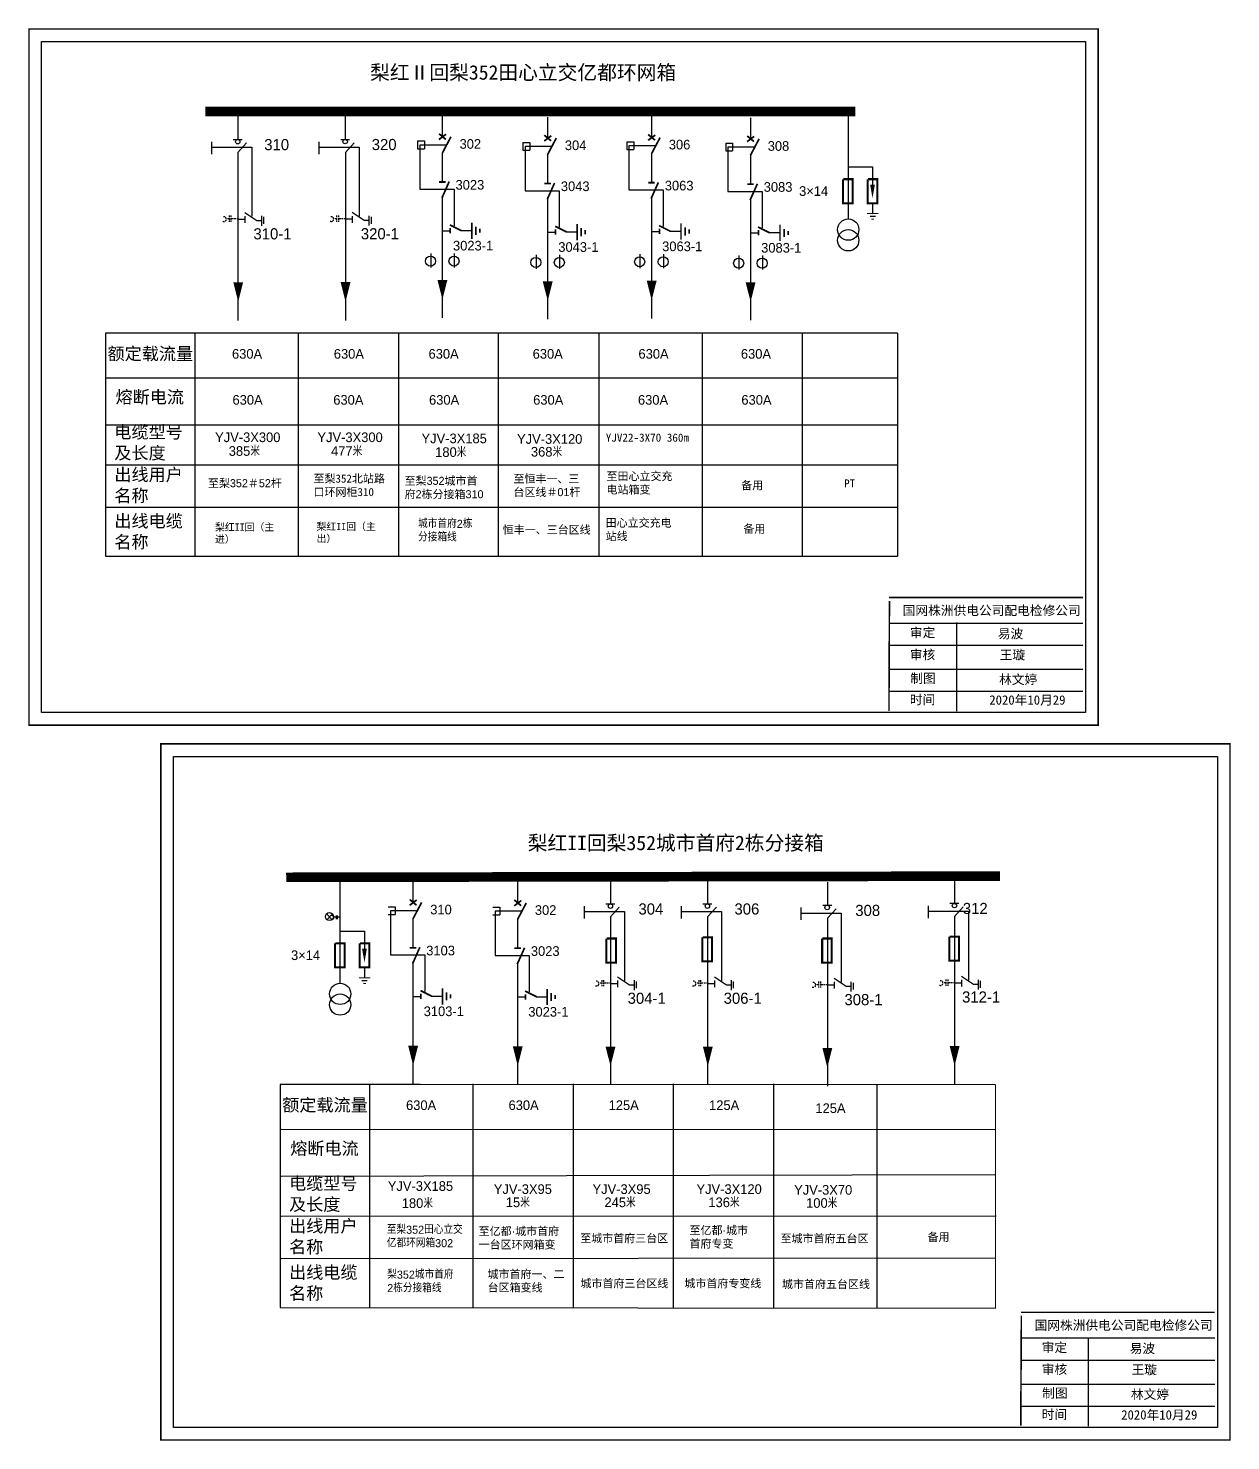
# Model space of a CAD drawing. Extents: x -42 to 505, y -336 to -58.
# Drawn here: x 364.2 to 505.3, y -223.6 to -57.8 of the extents above; entities that cross this region are included whole.
import ezdxf

# ---------------------------------------------------------------- set-up
doc = ezdxf.new("R2010")
doc.units = 0
doc.header["$LTSCALE"] = 0.774411
doc.linetypes.add('DASHED', pattern=[0.45, 0.3, -0.15])
doc.linetypes.add('HIDDEN', pattern=[0.375, 0.25, -0.125])
doc.layers.get('0').update_dxf_attribs({"linetype": 'CONTINUOUS'})
doc.layers.add('1', color=7, linetype='CONTINUOUS')
doc.layers.add('F11', color=7, linetype='CONTINUOUS')
doc.layers.add('MiniCADLayer', color=7, linetype='CONTINUOUS', lineweight=20)
doc.styles.add('HZ', font='')
doc.styles.add('hztxt_txtstyle_0.00_0_0', font='', dxfattribs={"bigfont": 'hztxt.shx'})
doc.styles.add('hztxt_txtstyle_1.67_0_0', font='', dxfattribs={"height": 1.668838, "bigfont": 'hztxt.shx'})
doc.styles.add('hztxt_txtstyle_2.00_0_0', font='', dxfattribs={"height": 2, "bigfont": 'hztxt.shx'})
doc.styles.add('hztxt_txtstyle_2.31_0_0', font='', dxfattribs={"height": 2.307931, "bigfont": 'hztxt.shx'})
doc.styles.add('KaiTi_GB2312_txtstyle_1.09_0_0', font='simkai_0.ttf', dxfattribs={"height": 1.0944})
doc.styles.add('STYLE1', font='txt.shx', dxfattribs={"height": 2.6})
doc.styles.add('字体', font='simkai_0.ttf', dxfattribs={"height": 2.5})
doc.styles.add('黑体_txtstyle_1.50_0_0', font='simhei.ttf', dxfattribs={"height": 1.5})
doc.styles.add('黑体_txtstyle_1.67_0_0', font='simhei.ttf', dxfattribs={"height": 1.668838})
doc.styles.get('HZ').set_extended_font_data('SimSun')
doc.styles.get('hztxt_txtstyle_0.00_0_0').set_extended_font_data('hztxt')
doc.styles.get('hztxt_txtstyle_1.67_0_0').set_extended_font_data('hztxt')
doc.styles.get('hztxt_txtstyle_2.00_0_0').set_extended_font_data('hztxt')
doc.styles.get('hztxt_txtstyle_2.31_0_0').set_extended_font_data('hztxt')

# ---------------------------------------------------------------- blocks, each defined once
blk = doc.blocks.new('JD')
for points in [[(-2, 0.2), (-2, -0.2), (2, 0.2), (2, -0.2)], [(1, -1.2), (1, -0.8), (-1, -1.2), (-1, -0.8)], [(-0.5, -1.8), (-0.5, -2.2), (0.5, -1.8), (0.5, -2.2)]]:
    blk.add_trace(points)

msp = doc.modelspace()

# ---------------------------------------------------------------- linework, layer by layer
for p, q in [((412.8, -68.09), (412.8, -70.6)), ((425.16, -68.26), (425.16, -70.77)), ((437.35, -68.18), (437.35, -70.68)), ((448.97, -68.34), (448.97, -70.85)), ((460.43, -68.19), (460.43, -80.28)), ((409.9, -71.07), (410.71, -71.07)), ((409.9, -71.07), (409.9, -71.98)), ((410.71, -71.07), (410.71, -71.98)), ((422.26, -71.24), (423.07, -71.24)), ((422.26, -71.24), (422.26, -72.14)), ((423.07, -71.24), (423.07, -72.14)), ((434.45, -71.16), (435.27, -71.16)), ((434.45, -71.16), (434.45, -72.06)), ((435.27, -71.16), (435.27, -72.06)), ((409.9, -71.98), (410.71, -71.98)), ((410.16, -71.54), (410.16, -76.73)), ((413.21, -71.54), (410.16, -71.54)), ((412.8, -72.45), (412.8, -75.83)), ((422.26, -72.14), (423.07, -72.14)), ((422.52, -71.71), (422.52, -76.9)), ((425.57, -71.71), (422.52, -71.71)), ((425.16, -72.62), (425.16, -75.99)), ((434.45, -72.06), (435.27, -72.06)), ((434.71, -71.63), (434.71, -76.82)), ((437.76, -71.63), (434.71, -71.63)), ((437.35, -72.54), (437.35, -75.91)), ((446.07, -71.32), (446.88, -71.32)), ((446.07, -71.32), (446.07, -72.23)), ((446.07, -72.23), (446.88, -72.23)), ((446.33, -71.79), (446.33, -76.98)), ((449.38, -71.79), (446.33, -71.79)), ((446.88, -71.32), (446.88, -72.23)), ((448.97, -72.7), (448.97, -76.07)), ((460.41, -74.11), (463.3, -74.11)), ((463.3, -74.11), (463.3, -76.22)), ((410.16, -76.73), (414.18, -76.73)), ((412.8, -77.51), (412.8, -87.46)), ((414.18, -76.73), (414.18, -81.01)), ((422.52, -76.9), (426.54, -76.9)), ((425.16, -77.68), (425.16, -87.63)), ((426.54, -76.9), (426.54, -81.18)), ((434.71, -76.82), (438.74, -76.82)), ((437.35, -77.59), (437.35, -87.55)), ((438.74, -76.82), (438.74, -81.1)), ((446.33, -76.98), (450.35, -76.98)), ((448.97, -77.76), (448.97, -87.71)), ((450.35, -76.98), (450.35, -81.26)), ((463.3, -78.44), (463.3, -79.53)), ((412.8, -81.6), (413.74, -81.6)), ((414.97, -81.57), (416.25, -81.57)), ((425.16, -81.76), (426.1, -81.76)), ((427.33, -81.74), (428.61, -81.74)), ((437.35, -81.68), (438.3, -81.68)), ((439.52, -81.65), (440.81, -81.65)), ((448.97, -81.85), (449.91, -81.85)), ((451.14, -81.82), (452.42, -81.82)), ((411.45, -84.26), (411.45, -85.91)), ((414.21, -84.26), (414.21, -85.91)), ((423.81, -84.42), (423.81, -86.08)), ((426.57, -84.42), (426.57, -86.08)), ((436, -84.34), (436, -86)), ((438.77, -84.34), (438.77, -86)), ((447.62, -84.5), (447.62, -86.16)), ((450.38, -84.5), (450.38, -86.16)), ((412.8, -88.8), (412.8, -91.83)), ((425.16, -88.96), (425.16, -91.99)), ((437.36, -88.88), (437.36, -91.91)), ((448.97, -89.05), (448.97, -92.08)), ((400.79, -157.88), (400.79, -169.98)), ((409.36, -157.96), (409.36, -160.47)), ((421.64, -158.02), (421.64, -160.53)), ((406.46, -160.94), (407.27, -160.94)), ((406.46, -161.84), (407.27, -161.84)), ((409.77, -161.41), (406.72, -161.41)), ((406.72, -161.41), (406.72, -166.6)), ((407.27, -160.94), (407.27, -161.84)), ((409.36, -162.32), (409.36, -165.69)), ((418.74, -161), (419.55, -161)), ((418.74, -161.9), (419.55, -161.9)), ((419, -161.47), (419, -166.66)), ((422.05, -161.47), (419, -161.47)), ((419.55, -161), (419.55, -161.9)), ((421.64, -162.38), (421.64, -165.75)), ((400.78, -163.81), (403.67, -163.81)), ((403.67, -163.81), (403.67, -165.92)), ((406.72, -166.6), (410.74, -166.6)), ((409.36, -167.38), (409.36, -177.33)), ((410.74, -166.6), (410.74, -170.88)), ((419, -166.66), (423.02, -166.66)), ((421.64, -167.44), (421.64, -177.39)), ((423.02, -166.66), (423.02, -170.94)), ((403.67, -168.14), (403.67, -169.23)), ((409.36, -171.46), (410.3, -171.46)), ((411.53, -171.44), (412.81, -171.44)), ((421.64, -171.52), (422.58, -171.52)), ((423.81, -171.5), (425.09, -171.5)), ((409.36, -178.67), (409.36, -181.69)), ((421.65, -178.73), (421.65, -181.75))]:
    msp.add_line(p, q)
at = {"linetype": 'Continuous'}
for p, q in [((373.28, -93.62), (373.28, -119.78)), ((389.68, -93.62), (373.28, -93.62)), ((466.23, -93.62), (389.68, -93.62)), ((443.35, -119.78), (443.34, -93.62)), ((455.08, -119.78), (455.07, -93.62)), ((466.26, -119.78), (466.26, -93.62)), ((373.28, -119.78), (466.23, -119.78)), ((399.3, -161.85), (399.84, -162.43)), ((399.84, -161.85), (399.3, -162.43))]:
    msp.add_line(p, q, dxfattribs=at)
at = {"linetype": 'ByBlock'}
for p, q in [((383.75, -93.56), (383.75, -119.78)), ((395.88, -93.56), (395.88, -119.78)), ((407.67, -93.56), (407.67, -119.78)), ((419.38, -93.56), (419.38, -119.78)), ((431.17, -93.56), (431.17, -119.78)), ((373.37, -98.85), (466.26, -98.85)), ((373.37, -104.37), (466.26, -104.37)), ((373.37, -109.08), (466.26, -109.08)), ((373.37, -114.03), (466.26, -114.03)), ((410.19, -181.8), (393.79, -181.8)), ((393.79, -181.8), (393.79, -207.96)), ((404.26, -181.74), (404.26, -207.96)), ((477.75, -181.84), (410.19, -181.8)), ((416.39, -181.74), (416.39, -207.96)), ((428.18, -181.74), (428.18, -207.96)), ((439.89, -181.74), (439.89, -207.96)), ((451.68, -181.74), (451.68, -207.96)), ((463.86, -207.96), (463.85, -181.8)), ((393.88, -187.03), (477.75, -187.07)), ((393.88, -192.55), (477.67, -192.37)), ((393.88, -197.27), (477.82, -197.23)), ((393.88, -202.21), (477.75, -202.16)), ((393.79, -207.96), (477.75, -208.06))]:
    msp.add_line(p, q, dxfattribs=at)
at = {"color": 0, "linetype": 'Continuous'}
for p, q in [((473.16, -127.6), (473.14, -137.99)), ((465.24, -127.65), (487.99, -127.65)), ((465.24, -130.24), (487.99, -130.24)), ((465.24, -133.07), (487.99, -133.07)), ((465.24, -135.66), (487.99, -135.66)), ((480.72, -211.55), (503.47, -211.55)), ((488.63, -211.5), (488.61, -221.89)), ((480.72, -214.14), (503.47, -214.14)), ((480.72, -216.97), (503.47, -216.97)), ((480.72, -219.56), (503.47, -219.56))]:
    msp.add_line(p, q, dxfattribs=at)
at = {"color": 0, "linetype": 'Continuous', "const_width": 0.182}
for points in [[(364.3, -57.93), (489.78, -57.93), (489.78, -139.63), (364.3, -139.63)], [(379.77, -141.82), (505.26, -141.82), (505.26, -223.53), (379.77, -223.53)]]:
    msp.add_lwpolyline(points, close=True, dxfattribs=at)
at = {"color": 0, "linetype": 'Continuous'}
for points in [[(365.77, -59.4), (488.3, -59.4), (488.3, -138.15), (365.77, -138.15)], [(381.25, -143.3), (503.78, -143.3), (503.78, -222.05), (381.25, -222.05)]]:
    msp.add_lwpolyline(points, close=True, dxfattribs=at)
for points, const_width in [([(385.01, -67.62), (461.27, -67.62)], 1.13), ([(412.41, -70.9), (413.24, -70.28)], 0.204), ([(412.42, -70.22), (413.22, -70.89)], 0.204), ([(412.8, -72.51), (413.82, -70.57)], 0.204), ([(424.77, -71.07), (425.6, -70.45)], 0.204), ([(424.78, -70.39), (425.58, -71.05)], 0.204), ([(425.16, -72.67), (426.18, -70.74)], 0.204), ([(436.97, -70.99), (437.8, -70.37)], 0.204), ([(436.97, -70.31), (437.77, -70.97)], 0.204), ([(437.35, -72.59), (438.37, -70.66)], 0.204), ([(448.58, -71.15), (449.41, -70.53)], 0.204), ([(448.59, -70.47), (449.39, -71.14)], 0.204), ([(448.97, -72.76), (449.99, -70.82)], 0.204), ([(412.43, -75.88), (413.19, -75.88)], 0.204), ([(412.76, -77.76), (413.61, -75.84)], 0.204), ([(424.79, -76.05), (425.55, -76.05)], 0.204), ([(425.12, -77.93), (425.98, -76)], 0.204), ([(436.99, -75.96), (437.74, -75.96)], 0.204), ([(437.31, -77.84), (438.17, -75.92)], 0.204), ([(448.6, -76.13), (449.36, -76.13)], 0.204), ([(448.93, -78.01), (449.79, -76.09)], 0.204), ([(459.85, -75.55), (459.85, -78.37), (460.98, -78.37), (460.98, -75.55), (459.89, -75.55)], 0.238), ([(462.74, -75.55), (462.74, -78.37), (463.87, -78.37), (463.87, -75.55), (462.77, -75.55)], 0.238), ([(413.69, -80.92), (415.05, -81.6)], 0.204), ([(413.74, -81.28), (413.74, -81.91)], 0.204), ([(426.05, -81.08), (427.41, -81.76)], 0.204), ([(438.24, -81), (439.6, -81.68)], 0.204), ([(449.86, -81.17), (451.22, -81.85)], 0.204), ([(426.1, -81.45), (426.1, -82.08)], 0.204), ([(438.3, -81.37), (438.3, -81.99)], 0.204), ([(449.91, -81.53), (449.91, -82.16)], 0.204), ([(394.48, -157.49), (478.27, -157.35)], 1.13), ([(408.97, -160.77), (409.8, -160.15)], 0.204), ([(408.98, -160.09), (409.78, -160.76)], 0.204), ([(409.36, -162.37), (410.38, -160.44)], 0.204), ([(421.25, -160.83), (422.08, -160.21)], 0.204), ([(421.26, -160.15), (422.06, -160.82)], 0.204), ([(421.64, -162.43), (422.66, -160.5)], 0.204), ([(400.22, -165.25), (400.22, -168.07), (401.35, -168.07), (401.35, -165.25), (400.25, -165.25)], 0.238), ([(403.11, -165.25), (403.11, -168.07), (404.23, -168.07), (404.23, -165.25), (403.14, -165.25)], 0.238), ([(408.99, -165.75), (409.75, -165.75)], 0.204), ([(409.32, -167.63), (410.17, -165.7)], 0.204), ([(421.27, -165.81), (422.03, -165.81)], 0.204), ([(421.6, -167.69), (422.46, -165.76)], 0.204), ([(432.06, -164.67), (432.06, -167.49), (433.19, -167.49), (433.19, -164.67), (432.1, -164.67)], 0.238), ([(443.34, -164.52), (443.34, -167.34), (444.47, -167.34), (444.47, -164.52), (443.38, -164.52)], 0.238), ([(457.39, -164.67), (457.39, -167.49), (458.52, -167.49), (458.52, -164.67), (457.42, -164.67)], 0.238), ([(472.32, -164.45), (472.32, -167.26), (473.45, -167.26), (473.45, -164.45), (472.36, -164.45)], 0.238), ([(410.25, -170.78), (411.61, -171.46)], 0.204), ([(422.53, -170.84), (423.89, -171.52)], 0.204), ([(410.3, -171.15), (410.3, -171.78)], 0.204), ([(422.58, -171.21), (422.58, -171.84)], 0.204)]:
    msp.add_lwpolyline(points, dxfattribs=dict(const_width=const_width))
for points in [[(463.3, -76.19, 0.555, 0, 0), (463.3, -77.77, 0, 0, 0)], [(388.85, -87.64, 1.16, 0, 0), (388.85, -89.94, 0, 0, 0)], [(401.45, -87.63, 1.16, 0, 0), (401.45, -89.93, 0, 0, 0)], [(412.82, -87.39, 1.16, 0, 0), (412.82, -89.69, 0, 0, 0)], [(425.18, -87.55, 1.16, 0, 0), (425.18, -89.85, 0, 0, 0)], [(437.38, -87.47, 1.16, 0, 0), (437.38, -89.77, 0, 0, 0)], [(448.99, -87.64, 1.16, 0, 0), (448.99, -89.94, 0, 0, 0)], [(403.67, -165.88, 0.555, 0, 0), (403.67, -167.47, 0, 0, 0)], [(409.38, -177.25, 1.16, 0, 0), (409.38, -179.56, 0, 0, 0)], [(421.66, -177.31, 1.16, 0, 0), (421.66, -179.62, 0, 0, 0)], [(432.55, -177.35, 1.16, 0, 0), (432.55, -179.66, 0, 0, 0)], [(443.97, -177.35, 1.16, 0, 0), (443.97, -179.66, 0, 0, 0)], [(458, -177.52, 1.16, 0, 0), (458, -179.82, 0, 0, 0)], [(472.94, -177.3, 1.16, 0, 0), (472.94, -179.6, 0, 0, 0)]]:
    msp.add_lwpolyline(points, format="xyseb")
at = {"color": 0, "linetype": 'Continuous', "const_width": 0.182}
for points in [[(465.29, -125.05), (465.23, -137.95)], [(465.24, -124.65), (487.99, -124.65)], [(480.77, -208.95), (480.7, -221.84)], [(480.72, -208.54), (503.47, -208.54)]]:
    msp.add_lwpolyline(points, dxfattribs=at)
for centre, radius in [((460.45, -81.47), 1.25), ((460.45, -82.72), 1.25), ((411.42, -85.16), 0.589), ((414.18, -85.16), 0.589), ((423.78, -85.32), 0.589), ((426.54, -85.32), 0.589), ((435.97, -85.24), 0.589), ((438.74, -85.24), 0.589), ((447.59, -85.41), 0.589), ((450.35, -85.41), 0.589), ((400.82, -171.17), 1.25), ((400.82, -172.42), 1.25)]:
    msp.add_circle(centre, radius)
at = {"linetype": 'Continuous'}
msp.add_circle((399.55, -162.1), 0.47, dxfattribs=at)
at = {"layer": '1'}
for points in [[(399.78, -161.91, -0.877934), (399.79, -162.49)], [(399.78, -161.92, -0.877934), (399.79, -162.5)]]:
    msp.add_lwpolyline(points, format="xyb", dxfattribs=at)
for points in [[(400.33, -162.17), (400.03, -162.17)], [(400.33, -161.96), (400.33, -162.4)], [(400.47, -161.96), (400.47, -162.4)], [(400.81, -162.17), (400.47, -162.17)]]:
    msp.add_lwpolyline(points, dxfattribs=at)
at = {"layer": 'F11', "lineweight": -3}
for p, q in [((388.81, -68.17), (388.81, -70.87)), ((401.42, -68.16), (401.42, -70.86)), ((385.71, -71.17), (385.71, -72.61)), ((388.27, -70.89), (389.32, -70.89)), ((398.32, -71.16), (398.32, -72.6)), ((400.88, -70.88), (401.93, -70.88)), ((385.71, -71.8), (390.45, -71.8)), ((388.82, -72.42), (389.84, -71.3)), ((388.82, -72.42), (388.82, -92.15)), ((390.45, -71.81), (390.45, -79.91)), ((398.32, -71.79), (403.06, -71.79)), ((401.43, -72.41), (402.45, -71.29)), ((401.43, -72.41), (401.43, -92.14)), ((403.06, -71.8), (403.06, -79.9)), ((389.61, -79.45), (391.02, -80.39)), ((402.22, -79.44), (403.63, -80.38)), ((388.83, -80.23), (389.55, -80.23)), ((389.61, -79.89), (389.61, -80.67)), ((391.02, -80.39), (391.58, -80.39)), ((391.58, -79.86), (391.58, -81.01)), ((391.83, -79.98), (391.83, -80.79)), ((401.44, -80.22), (402.16, -80.22)), ((402.22, -79.88), (402.22, -80.66)), ((403.63, -80.38), (404.19, -80.38)), ((404.19, -79.85), (404.19, -81)), ((404.44, -79.97), (404.44, -80.78)), ((432.55, -157.88), (432.55, -160.58)), ((443.94, -157.88), (443.94, -160.58)), ((458, -158.05), (458, -160.74)), ((472.94, -157.82), (472.94, -160.52)), ((432.01, -160.6), (433.06, -160.6)), ((443.4, -160.6), (444.45, -160.6)), ((457.46, -160.77), (458.51, -160.77)), ((472.39, -160.54), (473.44, -160.54)), ((429.45, -160.88), (429.45, -162.32)), ((429.45, -161.51), (434.19, -161.51)), ((432.56, -162.13), (433.58, -161.01)), ((432.56, -162.13), (432.56, -181.86)), ((434.19, -161.52), (434.19, -169.62)), ((440.84, -160.88), (440.84, -162.32)), ((440.84, -161.51), (445.58, -161.51)), ((443.94, -162.13), (444.97, -161.01)), ((443.94, -162.13), (443.94, -181.86)), ((445.58, -161.52), (445.58, -169.62)), ((454.9, -161.05), (454.9, -162.49)), ((454.9, -161.68), (459.64, -161.68)), ((458, -162.3), (459.03, -161.18)), ((458, -162.3), (458, -182.02)), ((459.64, -161.69), (459.64, -169.79)), ((469.83, -160.82), (469.83, -162.27)), ((469.83, -161.46), (474.58, -161.46)), ((472.94, -162.07), (473.96, -160.96)), ((472.94, -162.07), (472.94, -181.8)), ((474.58, -161.46), (474.58, -169.56)), ((432.57, -169.94), (433.29, -169.94)), ((433.35, -169.16), (434.76, -170.1)), ((433.35, -169.6), (433.35, -170.38)), ((434.76, -170.1), (435.32, -170.1)), ((435.32, -169.57), (435.32, -170.72)), ((435.57, -169.7), (435.57, -170.5)), ((443.95, -169.94), (444.67, -169.94)), ((444.74, -169.16), (446.15, -170.1)), ((444.74, -169.6), (444.74, -170.38)), ((446.15, -170.1), (446.71, -170.1)), ((446.71, -169.57), (446.71, -170.72)), ((446.96, -169.7), (446.96, -170.5)), ((458.01, -170.11), (458.73, -170.11)), ((458.8, -169.33), (460.21, -170.26)), ((458.8, -169.76), (458.8, -170.55)), ((460.21, -170.26), (460.77, -170.26)), ((460.77, -169.74), (460.77, -170.89)), ((461.02, -169.86), (461.02, -170.67)), ((472.95, -169.89), (473.67, -169.89)), ((473.73, -169.1), (475.14, -170.04)), ((473.73, -169.54), (473.73, -170.32)), ((475.14, -170.04), (475.7, -170.04)), ((475.7, -169.52), (475.7, -170.66)), ((475.95, -169.64), (475.95, -170.45))]:
    msp.add_line(p, q, dxfattribs=at)
at = {"layer": 'F11', "linetype": 'HIDDEN', "lineweight": -3}
for p, q in [((387.78, -80.21), (387.42, -80.21)), ((387.78, -79.83), (387.78, -80.57)), ((388, -79.83), (388, -80.57)), ((388.87, -80.21), (388.05, -80.21)), ((400.38, -80.2), (400.03, -80.2)), ((400.38, -79.82), (400.38, -80.56)), ((400.61, -79.82), (400.61, -80.56)), ((401.47, -80.2), (400.66, -80.2)), ((431.52, -169.93), (431.16, -169.93)), ((431.52, -169.55), (431.52, -170.28)), ((431.74, -169.55), (431.74, -170.28)), ((432.61, -169.93), (431.8, -169.93)), ((442.9, -169.93), (442.55, -169.93)), ((442.9, -169.55), (442.9, -170.28)), ((443.13, -169.55), (443.13, -170.28)), ((443.99, -169.93), (443.18, -169.93)), ((456.96, -170.09), (456.61, -170.09)), ((456.96, -169.71), (456.96, -170.44)), ((457.19, -169.71), (457.19, -170.44)), ((458.05, -170.09), (457.24, -170.09)), ((471.9, -169.87), (471.54, -169.87)), ((471.9, -169.49), (471.9, -170.22)), ((472.13, -169.49), (472.13, -170.22)), ((472.99, -169.87), (472.18, -169.87))]:
    msp.add_line(p, q, dxfattribs=at)
at = {"layer": 'F11', "lineweight": -3}
for centre in [(388.8, -71.15), (401.4, -71.14), (432.54, -160.87), (443.92, -160.87), (457.98, -161.03), (472.92, -160.81)]:
    msp.add_circle(centre, 0.26, dxfattribs=at)
at = {"layer": 'F11', "linetype": 'HIDDEN', "lineweight": -3}
for centre in [(387.17, -80.24), (399.78, -80.23), (430.91, -169.96), (442.3, -169.96), (456.36, -170.12), (471.29, -169.9)]:
    msp.add_arc(centre, 0.279, 242.566, 111.7046, dxfattribs=at)
at = {"layer": 'MiniCADLayer', "linetype": 'Continuous', "ltscale": 1.318488}
msp.add_line((477.75, -181.84), (477.75, -208.06), dxfattribs=at)

# ---------------------------------------------------------------- block references
at = {"yscale": 0.3331470635097418, "zscale": 0.333147063568893}
for p, xscale in [((463.32, -79.58), 0.333147063555856), ((403.69, -169.28), 0.3331470635558631)]:
    msp.add_blockref('JD', p, dxfattribs=dict(at, xscale=xscale))
at = {"xscale": 0.4759243764425634, "yscale": 0.4759243764425634, "zscale": 0.4759243765269899, "rotation": 90}
for p in [(416.27, -81.61), (428.63, -81.77), (440.82, -81.69), (452.44, -81.86), (412.83, -171.47), (425.11, -171.53)]:
    msp.add_blockref('JD', p, dxfattribs=at)

# ---------------------------------------------------------------- texts
for s, height, style, p in [('302', 1.133, 'hztxt_txtstyle_2.00_0_0', (414.83, -71.98)), ('304', 1.133, 'hztxt_txtstyle_2.00_0_0', (427.19, -72.14)), ('306', 1.133, 'hztxt_txtstyle_2.00_0_0', (439.39, -72.06)), ('308', 1.133, 'hztxt_txtstyle_2.00_0_0', (451, -72.22)), ('3023', 1.133, 'hztxt_txtstyle_2.00_0_0', (414.36, -76.78)), ('3043', 1.133, 'hztxt_txtstyle_2.00_0_0', (426.72, -76.95)), ('3063', 1.133, 'hztxt_txtstyle_2.00_0_0', (438.92, -76.87)), ('3083', 1.133, 'hztxt_txtstyle_2.00_0_0', (450.53, -77.03)), ('3×14', 1.133, 'hztxt_txtstyle_2.00_0_0', (454.68, -77.51)), ('3023-1', 1.133, 'hztxt_txtstyle_2.00_0_0', (414.06, -83.92)), ('3063-1', 1.133, 'hztxt_txtstyle_2.00_0_0', (438.61, -84)), ('3043-1', 1.133, 'hztxt_txtstyle_2.00_0_0', (426.42, -84.08)), ('3083-1', 1.133, 'hztxt_txtstyle_2.00_0_0', (450.23, -84.17)), ('630A', 1.133, 'hztxt_txtstyle_2.00_0_0', (388.12, -96.62)), ('630A', 1.133, 'hztxt_txtstyle_2.00_0_0', (400.07, -96.62)), ('630A', 1.133, 'hztxt_txtstyle_2.00_0_0', (400.07, -96.62)), ('630A', 1.133, 'hztxt_txtstyle_2.00_0_0', (411.19, -96.62)), ('630A', 1.133, 'hztxt_txtstyle_2.00_0_0', (423.41, -96.62)), ('630A', 1.133, 'hztxt_txtstyle_2.00_0_0', (435.83, -96.62)), ('630A', 1.133, 'hztxt_txtstyle_2.00_0_0', (447.85, -96.62)), ('630A', 1.133, 'hztxt_txtstyle_2.00_0_0', (388.18, -102.02)), ('630A', 1.133, 'hztxt_txtstyle_2.00_0_0', (400.01, -102.02)), ('630A', 1.133, 'hztxt_txtstyle_2.00_0_0', (411.25, -102.02)), ('630A', 1.133, 'hztxt_txtstyle_2.00_0_0', (423.47, -102.02)), ('630A', 1.133, 'hztxt_txtstyle_2.00_0_0', (435.77, -102.02)), ('630A', 1.133, 'hztxt_txtstyle_2.00_0_0', (447.91, -102.02)), ('YJV-3X300', 1.133, 'hztxt_txtstyle_2.00_0_0', (386.14, -106.41)), ('YJV-3X300', 1.133, 'hztxt_txtstyle_2.00_0_0', (398.15, -106.41)), ('YJV-3X185', 1.133, 'hztxt_txtstyle_2.00_0_0', (410.37, -106.54)), ('YJV-3X120', 1.133, 'hztxt_txtstyle_2.00_0_0', (421.58, -106.61)), ('YJV22-3X70 360m', 0.9575, 'HZ', (431.99, -106.36)), ('385米', 1.133, 'hztxt_txtstyle_2.00_0_0', (387.74, -108.02)), ('477米', 1.133, 'hztxt_txtstyle_2.00_0_0', (399.75, -108.02)), ('180米', 1.133, 'hztxt_txtstyle_2.00_0_0', (411.97, -108.15)), ('368米', 1.133, 'hztxt_txtstyle_2.00_0_0', (423.21, -108.11)), ('310', 1.133, 'hztxt_txtstyle_2.00_0_0', (411.39, -161.84)), ('302', 1.133, 'hztxt_txtstyle_2.00_0_0', (423.67, -161.9)), ('3103', 1.133, 'hztxt_txtstyle_2.00_0_0', (410.92, -166.65)), ('3023', 1.133, 'hztxt_txtstyle_2.00_0_0', (423.2, -166.71)), ('3×14', 1.133, 'hztxt_txtstyle_2.00_0_0', (395.05, -167.2)), ('3103-1', 1.133, 'hztxt_txtstyle_2.00_0_0', (410.62, -173.78)), ('3023-1', 1.133, 'hztxt_txtstyle_2.00_0_0', (422.9, -173.84))]:
    msp.add_text(s, height=height, dxfattribs=dict(style=style)).set_placement(p)
at = {"linetype": 'ByBlock', "style": 'hztxt_txtstyle_2.00_0_0'}
for s, p in [('630A', (408.55, -184.8)), ('630A', (420.58, -184.8)), ('630A', (420.58, -184.8)), ('125A', (432.33, -184.8)), ('125A', (444.12, -184.8)), ('125A', (456.6, -185.15)), ('YJV-3X185', (406.41, -194.29)), ('YJV-3X95', (418.85, -194.65)), ('YJV-3X95', (430.44, -194.65)), ('YJV-3X120', (442.64, -194.65)), ('YJV-3X70', (454.1, -194.74)), ('180米', (408.05, -196.3)), ('15米', (420.26, -196.2)), ('245米', (431.84, -196.2)), ('136米', (444.04, -196.2)), ('100米', (455.51, -196.28))]:
    msp.add_text(s, height=1.133, dxfattribs=at).set_placement(p)
at = {"linetype": 'Continuous', "char_height": 1.6997, "width": 42.5887, "attachment_point": 1, "style": 'STYLE1'}
for s, insert in [('{\\fSimSun|b0|i0|c134|p2;\\C256;梨红Ⅱ回梨352田心立交亿都环网箱}', (404.33, -62.17)), ('{\\fSimSun|b0|i0|c134|p2;\\C256;梨红II回梨352城市首府2栋分接箱}', (422.83, -152.6))]:
    msp.add_mtext(s, dxfattribs=dict(at, insert=insert))
at = {"linetype": 'DASHED', "attachment_point": 1}
for s, insert, char_height, width, style in [('{\\f\uffbfﾬￌﾣﾤ_GB2312|b0|i0|c134|p49;额定载流量}', (373.51, -95.29), 1.4731, 16.2815, 'hztxt_txtstyle_0.00_0_0'), ('{\\f\uffbfﾬￌﾣﾤ_GB2312|b0|i0|c134|p49;熔断电流}', (374.45, -100.38), 1.4731, 16.2815, 'hztxt_txtstyle_0.00_0_0'), ('{\\f\uffbfﾬￌﾣﾤ_GB2312|b0|i0|c134|p49;电缆型号及长度}', (374.31, -104.49), 1.4731, 8.2148, 'hztxt_txtstyle_0.00_0_0'), ('{\\f\uffbfﾬￌﾣﾤ_GB2312|b0|i0|c134|p49;出线用户名称}', (374.31, -109.49), 1.4731, 8.2148, 'hztxt_txtstyle_0.00_0_0'), ('{\\f\uffbfﾬￌﾣﾤ_GB2312|b0|i0|c134|p49;至梨352＃52杆}', (385.3, -110.76), 0.9455, 9.7273, 'hztxt_txtstyle_0.00_0_0'), ('{\\fSimSun|b0|i0|c134|p2;至梨352北站路口环网柜310}', (397.69, -110.22), 0.9455, 9.2963, 'hztxt_txtstyle_0.00_0_0'), ('{\\fSimSun|b0|i0|c134|p2;至梨\\f\uffbfﾬￌﾣﾤ_GB2312|b0|i0|c134|p49;352\\fSimSun|b0|i0|c134|p2;城市首\\f\uffbfﾬￌﾣﾤ_GB2312|b0|i0|c134|p49;\\P\\fSimSun|b0|i0|c134|p2;府\\f\uffbfﾬￌﾣﾤ_GB2312|b0|i0|c134|p49;2\\fSimSun|b0|i0|c134|p2;栋分接箱\\f\uffbfﾬￌﾣﾤ_GB2312|b0|i0|c134|p49;310}', (408.38, -110.48), 0.94552, 13.9255, 'hztxt_txtstyle_0.00_0_0'), ('{\\f\uffbfﾬￌﾣﾤ_GB2312|b0|i0|c134|p49;至恒丰一、三台区线＃01杆}', (421.16, -110.23), 0.9455, 8.6903, 'hztxt_txtstyle_0.00_0_0'), ('{\\fSimSun|b0|i0|c134|p2;至田心立交充电站箱变}', (432.08, -109.94), 0.9455, 8.6903, 'hztxt_txtstyle_0.00_0_0'), ('{\\fSimSun|b0|i0|c134|p2;备用}', (447.89, -111.01), 0.9455, 12.961, 'hztxt_txtstyle_0.00_0_0'), ('{\\fSimSun|b0|i0|c134|p2;PT}', (459.97, -110.79), 0.9455, 12.961, 'hztxt_txtstyle_0.00_0_0'), ('{\\f\uffbfﾬￌﾣﾤ_GB2312|b0|i0|c134|p49;出线电缆名称}', (374.31, -114.93), 1.4731, 8.2148, 'hztxt_txtstyle_0.00_0_0'), ('梨红II回（主进）', (386.12, -115.96), 0.85, 7.434, '黑体_txtstyle_1.50_0_0'), ('梨红II回（主出）', (398.04, -115.89), 0.85, 7.434, '黑体_txtstyle_1.50_0_0'), ('城市首府2栋分接箱线', (409.96, -115.53), 0.946, 7.434, 'hztxt_txtstyle_1.67_0_0'), ('{\\fSimSun|b0|i0|c134|p2;田心立交充电站线}', (431.98, -115.41), 0.9455, 8.6903, 'hztxt_txtstyle_0.00_0_0'), ('{\\fSimSun|b0|i0|c134|p2;备用}', (448.14, -116.12), 0.9455, 12.961, 'hztxt_txtstyle_0.00_0_0'), ('{\\f\uffbfﾬￌﾣﾤ_GB2312|b0|i0|c134|p49;恒丰一、三台区线}', (419.9, -116.22), 0.9455, 12.961, 'hztxt_txtstyle_0.00_0_0')]:
    msp.add_mtext(s, dxfattribs=dict(at, insert=insert, char_height=char_height, width=width, style=style))
at = {"color": 0, "linetype": 'Continuous', "attachment_point": 1, "style": '字体'}
for s, insert, char_height, width in [('国网株洲供电公司配电检修公司', (466.84, -125.62), 1.0944, 29.9201), ('\\f\uffbfﾬￌﾣﾤ_GB2312|b0|i0|c134|p49;审定', (467.68, -128.22), 1.0944, 8.5588), ('易波', (478.01, -128.35), 1.094, 8.5588), ('\\f\uffbfﾬￌﾣﾤ_GB2312|b0|i0|c134|p49;审核', (467.68, -130.8), 1.0944, 8.5588), ('\\f\uffbfﾬￌﾣﾤ_GB2312|b0|i0|c134|p49;制图', (467.74, -133.58), 1.0944, 8.5588), ('\\f\uffbfﾬￌﾣﾤ_GB2312|b0|i0|c134|p49;时间', (467.68, -136.09), 1.0944, 8.5588), ('国网株洲供电公司配电检修公司', (482.32, -209.51), 1.0944, 29.9201), ('\\f\uffbfﾬￌﾣﾤ_GB2312|b0|i0|c134|p49;审定', (483.16, -212.12), 1.0944, 8.5588), ('易波', (493.48, -212.24), 1.094, 8.5588), ('\\f\uffbfﾬￌﾣﾤ_GB2312|b0|i0|c134|p49;审核', (483.16, -214.69), 1.0944, 8.5588), ('\\f\uffbfﾬￌﾣﾤ_GB2312|b0|i0|c134|p49;制图', (483.22, -217.47), 1.0944, 8.5588), ('\\f\uffbfﾬￌﾣﾤ_GB2312|b0|i0|c134|p49;时间', (483.16, -219.98), 1.0944, 8.5588)]:
    msp.add_mtext(s, dxfattribs=dict(at, insert=insert, char_height=char_height, width=width))
at = {"color": 7, "linetype": 'Continuous', "char_height": 1.094, "attachment_point": 1, "style": 'KaiTi_GB2312_txtstyle_1.09_0_0'}
for s, insert, width in [('王璇', (478.23, -130.82), 8.5588), ('林文婷', (478.16, -133.72), 8.5588), ('2020年10月29', (477.01, -136.13), 16.0081), ('王璇', (493.71, -214.72), 8.5588), ('林文婷', (493.63, -217.62), 8.5588), ('2020年10月29', (492.49, -220.03), 16.0081)]:
    msp.add_mtext(s, dxfattribs=dict(at, insert=insert, width=width))
at = {"linetype": 'ByBlock', "attachment_point": 1}
for s, insert, char_height, width, style in [('{\\f\uffbfﾬￌﾣﾤ_GB2312|b0|i0|c134|p49;额定载流量}', (394.02, -183.47), 1.4731, 16.2815, 'hztxt_txtstyle_0.00_0_0'), ('{\\f\uffbfﾬￌﾣﾤ_GB2312|b0|i0|c134|p49;熔断电流}', (394.96, -188.57), 1.4731, 16.2815, 'hztxt_txtstyle_0.00_0_0'), ('{\\f\uffbfﾬￌﾣﾤ_GB2312|b0|i0|c134|p49;电缆型号及长度}', (394.82, -192.68), 1.4731, 8.2148, 'hztxt_txtstyle_0.00_0_0'), ('{\\f\uffbfﾬￌﾣﾤ_GB2312|b0|i0|c134|p49;出线用户名称}', (394.82, -197.67), 1.4731, 8.2148, 'hztxt_txtstyle_0.00_0_0'), ('至梨352田心立交^J亿都环网箱302', (406.29, -198.38), 0.9455, 14.2653, 'hztxt_txtstyle_1.67_0_0'), ('{\\f\uffbfﾬￌﾣﾤ_GB2312|b0|i0|c134|p49;至亿都·城市首府\\P一台区环网箱变}', (417.07, -198.55), 0.9455, 15.4499, 'hztxt_txtstyle_0.00_0_0'), ('{\\f\uffbfﾬￌﾣﾤ_GB2312|b0|i0|c134|p49;至亿都·城市\\P首府专变}', (441.82, -198.44), 0.9455, 12.2162, 'hztxt_txtstyle_0.00_0_0'), ('{\\fKaiTi_GB2312|b0|i0|c134|p49;至城市首府三台区}', (429, -199.38), 0.9455, 12.2162, 'hztxt_txtstyle_0.00_0_0'), ('{\\fSimSun|b0|i0|c134|p2;至城市首府五台区}', (452.51, -199.41), 0.9455, 12.2162, 'hztxt_txtstyle_0.00_0_0'), ('备用', (469.76, -199.23), 0.946, 12.2162, '黑体_txtstyle_1.67_0_0'), ('{\\f\uffbfﾬￌﾣﾤ_GB2312|b0|i0|c134|p49;出线电缆名称}', (394.82, -203.11), 1.4731, 8.2148, 'hztxt_txtstyle_0.00_0_0'), ('梨352城市首府^J2栋分接箱线', (406.34, -203.65), 0.9455, 15.6012, 'hztxt_txtstyle_1.67_0_0'), ('{\\f\uffbfﾬￌﾣﾤ_GB2312|b0|i0|c134|p49;城市首府一、二\\P台区箱变线}', (418.12, -203.59), 0.9455, 13.584, 'hztxt_txtstyle_1.67_0_0'), ('{\\fKaiTi_GB2312|b0|i0|c134|p49;城市首府三台区线}', (429.02, -204.68), 0.9455, 18.173, 'hztxt_txtstyle_0.00_0_0'), ('{\\f\uffbfﾬￌﾣﾤ_GB2312|b0|i0|c134|p49;城市首府专变线}', (441.22, -204.68), 0.9455, 18.173, 'hztxt_txtstyle_0.00_0_0'), ('{\\fSimSun|b0|i0|c134|p2;城市首府五台区线}', (452.68, -204.77), 0.9455, 18.173, 'hztxt_txtstyle_0.00_0_0')]:
    msp.add_mtext(s, dxfattribs=dict(at, insert=insert, char_height=char_height, width=width, style=style))
at = {"layer": 'F11', "lineweight": -3, "width": 11.0152, "attachment_point": 1}
for s, insert, char_height, style in [('\\pl2.30793;310', (389.6, -70.84), 1.3076, 'hztxt_txtstyle_0.00_0_0'), ('\\pl2.30793;320', (402.21, -70.83), 1.3076, 'hztxt_txtstyle_2.31_0_0'), ('\\pl2.30793;310-1', (388.33, -81.31), 1.3076, 'hztxt_txtstyle_0.00_0_0'), ('\\pl2.30793;320-1', (400.94, -81.3), 1.3076, 'hztxt_txtstyle_2.31_0_0'), ('\\pl2.30793;304', (433.52, -160.55), 1.3076, 'hztxt_txtstyle_0.00_0_0'), ('\\pl2.30793;306', (444.79, -160.55), 1.3076, 'hztxt_txtstyle_0.00_0_0'), ('\\pl2.30793;308', (458.97, -160.72), 1.3076, 'hztxt_txtstyle_0.00_0_0'), ('312', (473.9, -160.49), 1.308, 'hztxt_txtstyle_2.31_0_0'), ('\\pl2.30793;304-1', (432.25, -171.03), 1.3076, 'hztxt_txtstyle_0.00_0_0'), ('\\pl2.30793;306-1', (443.52, -171.03), 1.3076, 'hztxt_txtstyle_0.00_0_0'), ('\\pl2.30793;308-1', (457.7, -171.19), 1.3076, 'hztxt_txtstyle_0.00_0_0'), ('312-1', (473.81, -170.88), 1.308, 'hztxt_txtstyle_2.31_0_0')]:
    msp.add_mtext(s, dxfattribs=dict(at, insert=insert, char_height=char_height, style=style))

doc.saveas('drawing.dxf')
